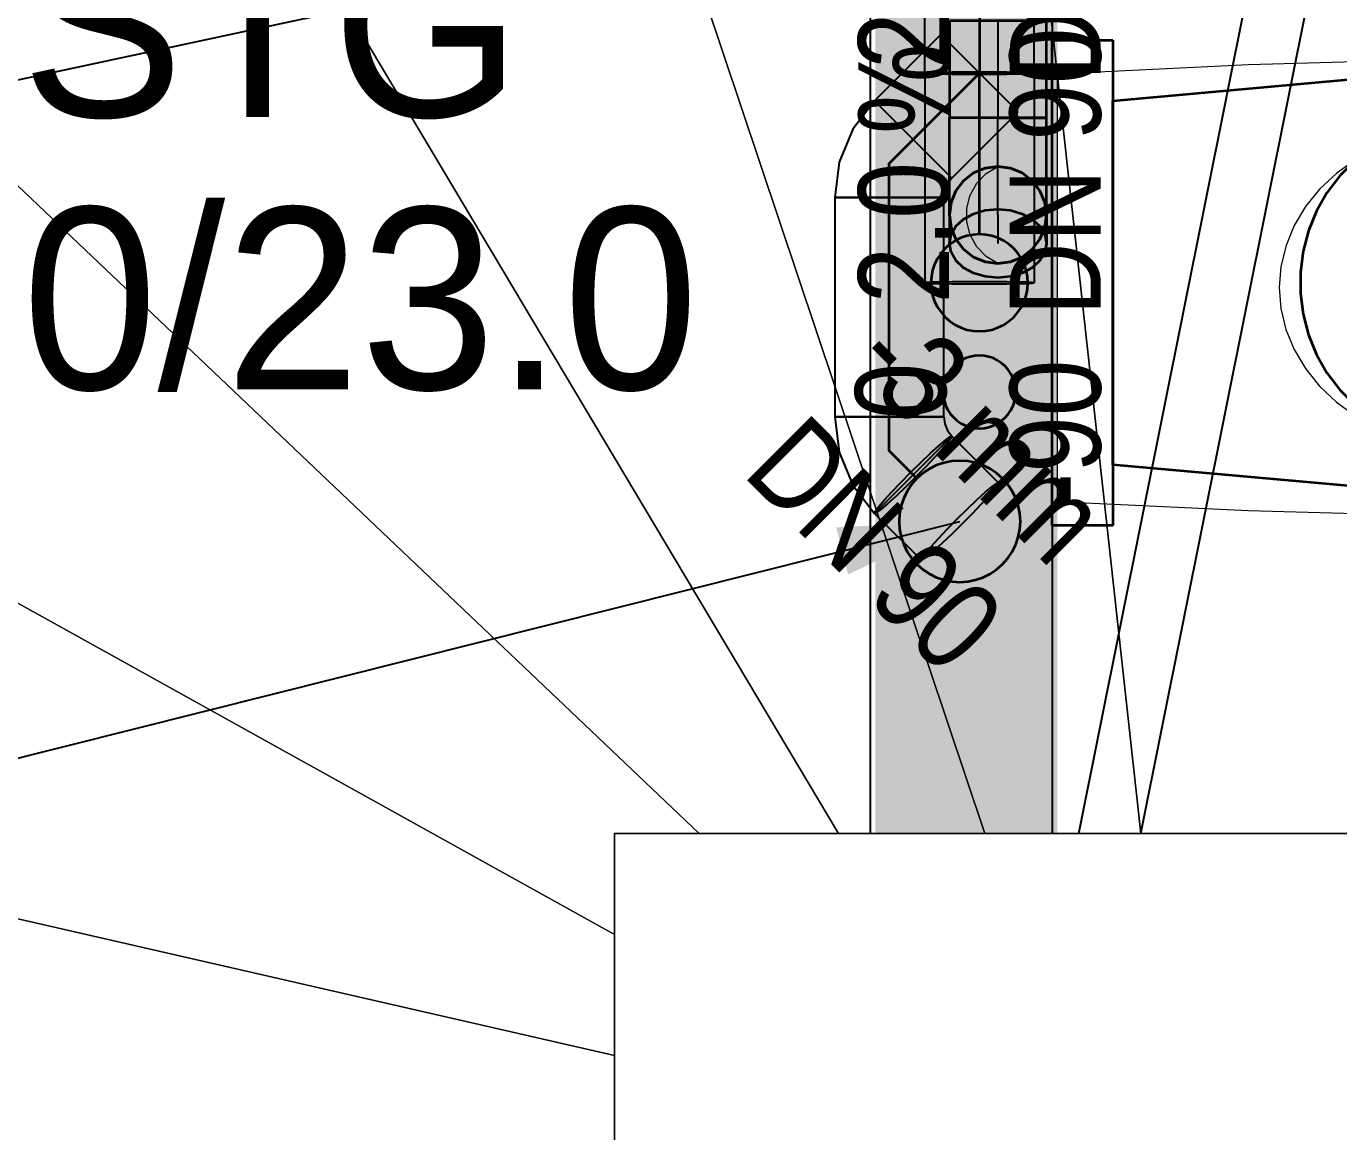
# Model space of a CAD drawing. Extents: x 0 to 756, y -25 to 420.
# Drawn here: x 133.91 to 155.55, y 236.66 to 254.89 of the extents above; entities that cross this region are included whole.
import ezdxf
from ezdxf.lldxf.tags import DXFTag

# ---------------------------------------------------------------- set-up
doc = ezdxf.new("R2010")
doc.units = 0
doc.linetypes.add('_Hiddenline_', pattern=[3, 2, -1])
doc.layers.get('0').update_dxf_attribs({"lineweight": 25})
for name, color, linetype, lineweight in [('ALLGEMEIN03', 7, 'Continuous', 25), ('DESIGN', 7, 'Continuous', 18), ('L_Text', 7, 'Continuous', 25), ('SANIT_R', 7, 'Continuous', 25), ('Standard', 7, 'Continuous', 25), ('TREPPE', 7, 'Continuous', 13)]:
    doc.layers.add(name, color=color, linetype=linetype, lineweight=lineweight)
for name, color, linetype, lineweight, true_color in [('L_Abluft', 2, 'Continuous', 35, 0xffff00), ('L_Zuluft', 6, 'Continuous', 35, 0xff00ff), ('S_Abwasser_Entlueftung', 7, 'Nova_70', 35, 0x808000), ('S_Einrichtung', 7, 'Continuous', 35, 0x9dff9d), ('S_Kaltwasser', 3, 'Continuous', 35, 0x00ff00), ('S_Schmutzwasser', 7, 'Continuous', 35, 0x808040)]:
    doc.layers.add(name, color=color, linetype=linetype, lineweight=lineweight, true_color=true_color)
doc.styles.get("Standard").update_dxf_attribs({"font": 'arial.ttf'})
tags = doc.linetypes.add('Nova_70', pattern='A,2,[130,ltypeshp.shx,S=1,R=-90,X=0,Y=1],2', length=4).pattern_tags.tags
tags[12:13] = [DXFTag(74, 4), DXFTag(75, 0), DXFTag(340, '0'), DXFTag(46, 0.0), DXFTag(50, 0.0), DXFTag(44, 0.0), DXFTag(45, 0.0)]
tags = doc.linetypes.add('STRICHPUNKT2', pattern=[12.7, 6.35, -3.175, 0, -3.175]).pattern_tags.tags
tags[10:11] = [DXFTag(74, 4), DXFTag(75, 0), DXFTag(340, '0'), DXFTag(46, 0.0), DXFTag(50, 0.0), DXFTag(44, 0.0), DXFTag(45, 0.0)]
tags[8:9] = [DXFTag(74, 4), DXFTag(75, 0), DXFTag(340, '0'), DXFTag(46, 0.0), DXFTag(50, 0.0), DXFTag(44, 0.0), DXFTag(45, 0.0)]
tags[6:7] = [DXFTag(74, 4), DXFTag(75, 0), DXFTag(340, '0'), DXFTag(46, 0.0), DXFTag(50, 0.0), DXFTag(44, 0.0), DXFTag(45, 0.0)]
tags[4:5] = [DXFTag(74, 4), DXFTag(75, 0), DXFTag(340, '0'), DXFTag(46, 0.0), DXFTag(50, 0.0), DXFTag(44, 0.0), DXFTag(45, 0.0)]

# ---------------------------------------------------------------- blocks, each defined once
blk = doc.blocks.new('Referenz-A0T78P30OY')
at = {"layer": 'ALLGEMEIN03', "color": 0, "lineweight": -2}
for p, q in [((147.832, 241.578), (147.832, 259.578)), ((150.832, 241.578), (150.832, 259.578)), ((147.834, 241.58), (147.832, 241.578))]:
    blk.add_line(p, q, dxfattribs=at)
at = {"layer": 'DESIGN', "color": 0, "lineweight": -2}
for points in [[(147.911, 241.578), (150.911, 241.578), (147.911, 259.578)], [(150.911, 241.578), (150.911, 259.578), (147.911, 259.578)]]:
    blk.add_solid(points, dxfattribs=at)
at = {"layer": 'SANIT_R', "color": 0, "lineweight": 13}
for p, q in [((150.91, 254.106), (154.066, 254.258)), ((154.066, 254.258), (156.94, 254.338)), ((150.911, 254.106), (150.91, 247.05)), ((151.828, 252.216), (151.829, 254.15)), ((155.841, 252.699), (155.523, 252.469)), ((155.523, 252.469), (155.244, 252.207)), ((151.828, 250.578), (151.828, 252.216)), ((155.244, 252.207), (155.009, 251.917)), ((155.009, 251.917), (154.822, 251.604)), ((154.822, 251.604), (154.685, 251.273)), ((154.685, 251.273), (154.602, 250.931)), ((154.602, 250.931), (154.574, 250.583)), ((151.828, 248.94), (151.828, 250.578)), ((154.574, 250.583), (154.601, 250.234)), ((154.601, 250.234), (154.683, 249.892)), ((154.683, 249.892), (154.818, 249.561)), ((154.818, 249.561), (155.005, 249.247)), ((155.005, 249.247), (155.239, 248.957)), ((151.829, 247.006), (151.828, 248.94)), ((155.239, 248.957), (155.517, 248.694)), ((155.517, 248.694), (155.835, 248.463)), ((154.066, 246.897), (150.91, 247.05)), ((156.939, 246.817), (154.066, 246.897))]:
    blk.add_line(p, q, dxfattribs=at)
at = {"layer": 'TREPPE', "color": 0}
for p, q in [((126.061, 259.578), (145.007, 241.578)), ((145.007, 241.578), (126.061, 259.578)), ((145.007, 241.578), (126.061, 259.578)), ((126.061, 259.578), (145.007, 241.578)), ((136.574, 259.578), (147.304, 241.578)), ((147.304, 241.578), (136.574, 259.578)), ((147.304, 241.578), (136.574, 259.578)), ((136.574, 259.578), (147.304, 241.578)), ((143.68, 259.578), (149.719, 241.578)), ((149.719, 241.578), (143.68, 259.578)), ((149.719, 241.578), (143.68, 259.578)), ((143.68, 259.578), (149.719, 241.578)), ((150.311, 259.578), (152.288, 241.578)), ((152.288, 241.578), (150.311, 259.578)), ((152.288, 241.578), (150.311, 259.578)), ((150.311, 259.578), (152.288, 241.578)), ((125.607, 249.904), (143.607, 239.916)), ((143.607, 239.916), (125.607, 249.904)), ((143.607, 239.916), (125.607, 249.904)), ((125.607, 249.904), (143.607, 239.916)), ((125.607, 242.037), (143.607, 237.919)), ((143.607, 237.919), (125.607, 242.037)), ((143.607, 237.919), (125.607, 242.037)), ((125.607, 242.037), (143.607, 237.919)), ((143.607, 239.916), (143.607, 241.578)), ((143.607, 241.578), (145.007, 241.578)), ((143.607, 241.578), (143.607, 239.916)), ((145.007, 241.578), (143.607, 241.578)), ((143.607, 241.578), (143.607, 241.578)), ((145.007, 241.578), (147.304, 241.578)), ((147.304, 241.578), (145.007, 241.578)), ((145.007, 241.578), (145.007, 241.578)), ((145.007, 241.578), (145.007, 241.578)), ((147.304, 241.578), (149.719, 241.578)), ((149.719, 241.578), (147.304, 241.578)), ((147.304, 241.578), (147.304, 241.578)), ((147.304, 241.578), (147.304, 241.578)), ((149.719, 241.578), (152.288, 241.578)), ((152.288, 241.578), (149.719, 241.578)), ((149.719, 241.578), (149.719, 241.578)), ((149.719, 241.578), (149.719, 241.578)), ((152.288, 241.578), (155.899, 241.578)), ((155.899, 241.578), (152.288, 241.578)), ((152.288, 241.578), (152.288, 241.578)), ((152.288, 241.578), (152.288, 241.578)), ((143.607, 239.916), (143.607, 239.916)), ((143.607, 237.919), (143.607, 239.916)), ((143.607, 239.916), (143.607, 237.919)), ((143.607, 239.916), (143.607, 239.916)), ((143.607, 237.919), (143.607, 237.919)), ((143.607, 235.378), (143.607, 237.919)), ((143.607, 237.919), (143.607, 235.378)), ((143.607, 237.919), (143.607, 237.919))]:
    blk.add_line(p, q, dxfattribs=at)
at = {"layer": 'TREPPE', "color": 0, "lineweight": -2}
for p, q in [((151.268, 241.578), (154.879, 259.578)), ((152.288, 241.578), (155.899, 259.578))]:
    blk.add_line(p, q, dxfattribs=at)
at = {"layer": 'Standard', "color": 0, "lineweight": -2, "char_height": 3, "attachment_point": 1}
for s, insert in [('{\\fPosterama Text Light;STG}', (133.824, 256.396)), ('{\\fPosterama Text Light;20.0/23.0}', (128.263, 251.902))]:
    blk.add_mtext(s, dxfattribs=dict(at, insert=insert))
blk = doc.blocks.new('Bogen-A0T78P7QOY', base_point=(149.132, 250.744))
at = {"color": 0, "linetype": 'ByBlock', "lineweight": -2, "ltscale": 0.35}
for p, q in [((149.366, 252.344), (149.532, 252.471)), ((149.532, 252.471), (149.725, 252.551)), ((149.725, 252.551), (149.932, 252.578)), ((149.932, 252.578), (150.139, 252.551)), ((150.139, 252.551), (150.332, 252.471)), ((150.332, 252.471), (150.497, 252.344)), ((149.239, 252.178), (149.366, 252.344)), ((150.497, 252.344), (150.625, 252.178)), ((149.159, 251.985), (149.239, 252.178)), ((150.625, 252.178), (150.705, 251.985)), ((149.132, 251.778), (149.159, 251.985)), ((149.366, 251.709), (149.532, 251.799)), ((149.532, 251.799), (149.725, 251.856)), ((149.725, 251.856), (149.932, 251.875)), ((149.932, 251.875), (150.139, 251.856)), ((150.139, 251.856), (150.332, 251.799)), ((150.332, 251.799), (150.497, 251.709)), ((150.705, 251.985), (150.732, 251.778)), ((149.159, 251.571), (149.132, 251.778)), ((149.132, 251.778), (149.132, 251.723)), ((149.132, 251.723), (149.132, 251.563)), ((149.159, 251.456), (149.239, 251.592)), ((149.239, 251.378), (149.159, 251.571)), ((149.239, 251.592), (149.366, 251.709)), ((150.497, 251.709), (150.625, 251.592)), ((150.625, 251.592), (150.705, 251.456)), ((150.705, 251.571), (150.625, 251.378)), ((150.732, 251.778), (150.705, 251.571)), ((150.732, 251.778), (150.732, 251.723)), ((150.732, 251.723), (150.732, 251.563)), ((149.132, 251.563), (149.132, 251.309)), ((149.132, 251.309), (149.159, 251.456)), ((149.366, 251.212), (149.239, 251.378)), ((150.625, 251.378), (150.497, 251.212)), ((150.705, 251.456), (150.732, 251.309)), ((150.732, 251.563), (150.732, 251.309)), ((149.159, 251.163), (149.132, 251.309)), ((149.239, 251.026), (149.159, 251.163)), ((149.532, 251.085), (149.366, 251.212)), ((150.497, 251.212), (150.332, 251.085)), ((150.705, 251.163), (150.625, 251.026)), ((150.732, 251.309), (150.705, 251.163)), ((149.366, 250.909), (149.239, 251.026)), ((149.725, 251.005), (149.532, 251.085)), ((149.932, 250.978), (149.725, 251.005)), ((150.139, 251.005), (149.932, 250.978)), ((150.332, 251.085), (150.139, 251.005)), ((150.625, 251.026), (150.497, 250.909)), ((149.532, 250.819), (149.366, 250.909)), ((149.725, 250.763), (149.532, 250.819)), ((149.932, 250.744), (149.725, 250.763)), ((150.139, 250.763), (149.932, 250.744)), ((150.332, 250.819), (150.139, 250.763)), ((150.497, 250.909), (150.332, 250.819))]:
    blk.add_line(p, q, dxfattribs=at)
at = {"color": 0, "linetype": 'STRICHPUNKT2', "lineweight": 25, "ltscale": 0.25}
for p, q in [((149.932, 251.778), (149.932, 251.723)), ((149.932, 251.723), (149.932, 251.563)), ((149.932, 251.563), (149.932, 251.309))]:
    blk.add_line(p, q, dxfattribs=at)
blk = doc.blocks.new('Bauteilbeschriftung-A0T78P7WOY', base_point=(76.247, 238.687))
at = {"color": 0, "linetype": 'ByBlock', "lineweight": -2, "ltscale": 0.25}
blk.add_line((111.273, 249.187), (149.032, 257.278), dxfattribs=at)
blk = doc.blocks.new('Wickelfalzrohr-A0T78P7YOY', base_point=(149.132, 250.978))
at = {"color": 0, "linetype": 'ByBlock', "lineweight": -2, "ltscale": 0.35}
for p, q in [((149.366, 252.344), (149.532, 252.471)), ((149.532, 252.471), (149.725, 252.551)), ((149.725, 252.551), (149.932, 252.578)), ((149.932, 252.578), (150.139, 252.551)), ((150.139, 252.551), (150.332, 252.471)), ((150.332, 252.471), (150.497, 252.344)), ((149.239, 252.178), (149.366, 252.344)), ((150.497, 252.344), (150.625, 252.178)), ((149.159, 251.985), (149.239, 252.178)), ((150.625, 252.178), (150.705, 251.985)), ((149.132, 251.778), (149.159, 251.985)), ((150.705, 251.985), (150.732, 251.778)), ((149.159, 251.571), (149.132, 251.778)), ((149.239, 251.378), (149.159, 251.571)), ((150.705, 251.571), (150.625, 251.378)), ((150.732, 251.778), (150.705, 251.571)), ((149.366, 251.212), (149.239, 251.378)), ((150.625, 251.378), (150.497, 251.212)), ((149.532, 251.085), (149.366, 251.212)), ((150.497, 251.212), (150.332, 251.085)), ((149.725, 251.005), (149.532, 251.085)), ((149.932, 250.978), (149.725, 251.005)), ((150.139, 251.005), (149.932, 250.978)), ((150.332, 251.085), (150.139, 251.005))]:
    blk.add_line(p, q, dxfattribs=at)
at = {"color": 0, "linetype": '_Hiddenline_', "lineweight": 18}
for p, q in [((149.585, 252.301), (149.741, 252.462)), ((149.741, 252.462), (149.932, 252.578)), ((149.476, 252.106), (149.585, 252.301)), ((149.419, 251.89), (149.476, 252.106)), ((149.419, 251.666), (149.419, 251.89)), ((149.476, 251.45), (149.419, 251.666)), ((149.585, 251.255), (149.476, 251.45)), ((149.741, 251.094), (149.585, 251.255)), ((149.932, 250.978), (149.741, 251.094))]:
    blk.add_line(p, q, dxfattribs=at)
at = {"color": 0, "linetype": 'STRICHPUNKT2', "lineweight": 25, "ltscale": 0.25}
blk.add_line((149.932, 251.778), (149.932, 251.778), dxfattribs=at)
blk = doc.blocks.new('Bogen-A0T78P80OY', base_point=(149.132, 250.978))
at = {"color": 0, "linetype": 'ByBlock', "lineweight": -2, "ltscale": 0.35}
for p, q in [((149.159, 253.378), (149.132, 253.378)), ((149.132, 252.964), (149.132, 253.378)), ((149.239, 253.378), (149.159, 253.378)), ((149.366, 253.378), (149.239, 253.378)), ((149.532, 253.378), (149.366, 253.378)), ((149.725, 253.378), (149.532, 253.378)), ((149.932, 253.378), (149.725, 253.378)), ((149.932, 253.378), (150.139, 253.378)), ((150.139, 253.378), (150.332, 253.378)), ((150.332, 253.378), (150.497, 253.378)), ((150.497, 253.378), (150.625, 253.378)), ((150.625, 253.378), (150.705, 253.378)), ((150.705, 253.378), (150.732, 253.378)), ((150.732, 252.964), (150.732, 253.378)), ((149.132, 252.578), (149.132, 252.964)), ((150.732, 252.578), (150.732, 252.964)), ((149.132, 252.246), (149.132, 252.578)), ((149.532, 252.471), (149.366, 252.344)), ((149.725, 252.551), (149.532, 252.471)), ((149.932, 252.578), (149.725, 252.551)), ((150.139, 252.551), (149.932, 252.578)), ((150.332, 252.471), (150.139, 252.551)), ((150.497, 252.344), (150.332, 252.471)), ((150.732, 252.246), (150.732, 252.578)), ((149.132, 251.992), (149.132, 252.246)), ((149.366, 252.344), (149.239, 252.178)), ((150.625, 252.178), (150.497, 252.344)), ((150.732, 251.992), (150.732, 252.246)), ((149.239, 252.178), (149.159, 251.985)), ((150.705, 251.985), (150.625, 252.178)), ((149.132, 251.832), (149.132, 251.992)), ((149.159, 251.985), (149.132, 251.778)), ((149.132, 251.778), (149.132, 251.832)), ((150.732, 251.778), (150.705, 251.985)), ((150.732, 251.832), (150.732, 251.992)), ((150.732, 251.778), (150.732, 251.832)), ((149.132, 251.778), (149.159, 251.571)), ((149.159, 251.571), (149.239, 251.378)), ((150.625, 251.378), (150.705, 251.571)), ((150.705, 251.571), (150.732, 251.778)), ((149.239, 251.378), (149.366, 251.212)), ((150.497, 251.212), (150.625, 251.378)), ((149.366, 251.212), (149.532, 251.085)), ((150.332, 251.085), (150.497, 251.212)), ((149.532, 251.085), (149.725, 251.005)), ((149.725, 251.005), (149.932, 250.978)), ((149.932, 250.978), (150.139, 251.005)), ((150.139, 251.005), (150.332, 251.085))]:
    blk.add_line(p, q, dxfattribs=at)
at = {"color": 0, "linetype": 'STRICHPUNKT2', "lineweight": 25, "ltscale": 0.25}
for p, q in [((149.932, 252.964), (149.932, 253.378)), ((149.932, 252.578), (149.932, 252.964)), ((149.932, 252.246), (149.932, 252.578)), ((149.932, 251.992), (149.932, 252.246)), ((149.932, 251.832), (149.932, 251.992)), ((149.932, 251.778), (149.932, 251.832))]:
    blk.add_line(p, q, dxfattribs=at)
at = {"color": 0, "linetype": '_Hiddenline_', "lineweight": 18}
for p, q in [((149.585, 252.301), (149.741, 252.462)), ((149.741, 252.462), (149.932, 252.578)), ((149.476, 252.106), (149.585, 252.301)), ((149.419, 251.89), (149.476, 252.106)), ((149.419, 251.666), (149.419, 251.89)), ((149.476, 251.45), (149.419, 251.666)), ((149.585, 251.255), (149.476, 251.45)), ((149.741, 251.094), (149.585, 251.255)), ((149.932, 250.978), (149.741, 251.094))]:
    blk.add_line(p, q, dxfattribs=at)
blk = doc.blocks.new('Geräteanschluss Rund-A0T78P82OY', base_point=(149.132, 253.378))
at = {"color": 0, "linetype": 'ByBlock', "lineweight": -2, "ltscale": 0.35}
for p, q in [((149.132, 254.978), (149.132, 253.378)), ((149.6, 254.978), (149.132, 254.978)), ((150.263, 254.978), (149.6, 254.978)), ((150.732, 254.978), (150.263, 254.978)), ((150.732, 253.378), (150.732, 254.978)), ((149.6, 253.378), (149.132, 253.378)), ((150.263, 253.378), (149.6, 253.378)), ((150.732, 253.378), (150.263, 253.378))]:
    blk.add_line(p, q, dxfattribs=at)
at = {"color": 0, "linetype": 'STRICHPUNKT2', "lineweight": 25, "ltscale": 0.25}
blk.add_line((149.932, 254.978), (149.932, 253.378), dxfattribs=at)
blk = doc.blocks.new('WC-A0T78P8QOY', base_point=(150.828, 246.66))
at = {"color": 0, "linetype": 'ByBlock', "lineweight": -2, "ltscale": 0.35}
for p, q in [((150.828, 254.66), (151.828, 254.66)), ((150.828, 246.66), (150.828, 254.66)), ((151.828, 254.66), (151.828, 246.66)), ((151.828, 253.66), (158.304, 254.246)), ((158.782, 254.257), (158.304, 254.246)), ((159.257, 254.205), (158.782, 254.257)), ((159.721, 254.09), (159.257, 254.205)), ((160.166, 253.915), (159.721, 254.09)), ((160.584, 253.683), (160.166, 253.915)), ((151.828, 247.66), (151.828, 253.66)), ((160.967, 253.397), (160.584, 253.683)), ((157.041, 253.306), (156.706, 253.209)), ((157.386, 253.36), (157.041, 253.306)), ((157.386, 253.36), (158.378, 253.449)), ((158.749, 253.458), (158.378, 253.449)), ((159.119, 253.417), (158.749, 253.458)), ((159.479, 253.328), (159.119, 253.417)), ((159.825, 253.191), (159.479, 253.328)), ((161.309, 253.063), (160.967, 253.397)), ((156.706, 253.209), (156.386, 253.069)), ((160.15, 253.011), (159.825, 253.191)), ((156.087, 252.89), (155.813, 252.673)), ((156.386, 253.069), (156.087, 252.89)), ((160.448, 252.788), (160.15, 253.011)), ((161.604, 252.687), (161.309, 253.063)), ((155.813, 252.673), (155.57, 252.424)), ((160.714, 252.529), (160.448, 252.788)), ((161.846, 252.275), (161.604, 252.687)), ((160.943, 252.236), (160.714, 252.529)), ((155.57, 252.424), (155.36, 252.145)), ((161.131, 251.916), (160.943, 252.236)), ((162.031, 251.834), (161.846, 252.275)), ((155.36, 252.145), (155.189, 251.841)), ((155.189, 251.841), (155.057, 251.518)), ((161.275, 251.573), (161.131, 251.916)), ((162.157, 251.373), (162.031, 251.834)), ((161.373, 251.214), (161.275, 251.573)), ((155.057, 251.518), (154.968, 251.181)), ((162.22, 250.899), (162.157, 251.373)), ((154.968, 251.181), (154.923, 250.835)), ((161.422, 250.846), (161.373, 251.214)), ((154.923, 250.835), (154.923, 250.486)), ((161.422, 250.474), (161.422, 250.846)), ((162.22, 250.421), (162.22, 250.899)), ((154.923, 250.486), (154.968, 250.14)), ((161.373, 250.106), (161.422, 250.474)), ((162.157, 249.947), (162.22, 250.421)), ((154.968, 250.14), (155.057, 249.802)), ((161.275, 249.747), (161.373, 250.106)), ((162.031, 249.486), (162.157, 249.947)), ((155.057, 249.802), (155.189, 249.479)), ((161.131, 249.405), (161.275, 249.747)), ((155.189, 249.479), (155.36, 249.176)), ((160.943, 249.084), (161.131, 249.405)), ((161.846, 249.046), (162.031, 249.486)), ((155.36, 249.176), (155.57, 248.897)), ((160.714, 248.792), (160.943, 249.084)), ((161.604, 248.634), (161.846, 249.046)), ((155.57, 248.897), (155.813, 248.647)), ((160.448, 248.532), (160.714, 248.792)), ((155.813, 248.647), (156.087, 248.431)), ((161.309, 248.257), (161.604, 248.634)), ((156.087, 248.431), (156.386, 248.251)), ((160.15, 248.31), (160.448, 248.532)), ((156.386, 248.251), (156.706, 248.112)), ((156.706, 248.112), (157.041, 248.014)), ((159.479, 247.993), (159.825, 248.129)), ((159.825, 248.129), (160.15, 248.31)), ((160.967, 247.923), (161.309, 248.257)), ((157.041, 248.014), (157.386, 247.961)), ((158.378, 247.871), (157.386, 247.961)), ((158.749, 247.863), (159.119, 247.903)), ((159.119, 247.903), (159.479, 247.993)), ((160.584, 247.638), (160.967, 247.923)), ((158.378, 247.871), (158.749, 247.863)), ((158.304, 247.075), (151.828, 247.66)), ((160.166, 247.405), (160.584, 247.638)), ((159.721, 247.23), (160.166, 247.405)), ((158.304, 247.075), (158.782, 247.063)), ((158.782, 247.063), (159.257, 247.116)), ((159.257, 247.116), (159.721, 247.23)), ((151.828, 246.66), (150.828, 246.66))]:
    blk.add_line(p, q, dxfattribs=at)
blk = doc.blocks.new('Anschluss-Element-A0T78P8SOY', base_point=(149.028, 248.26))
at = {"color": 0, "lineweight": -2}
for p, q in [((149.399, 249.415), (149.328, 249.38)), ((149.473, 249.44), (149.399, 249.415)), ((149.55, 249.455), (149.473, 249.44)), ((149.628, 249.46), (149.55, 249.455)), ((149.707, 249.455), (149.628, 249.46)), ((149.784, 249.44), (149.707, 249.455)), ((149.858, 249.415), (149.784, 249.44)), ((149.928, 249.38), (149.858, 249.415)), ((149.152, 249.225), (149.109, 249.16)), ((149.204, 249.284), (149.152, 249.225)), ((149.263, 249.336), (149.204, 249.284)), ((149.328, 249.38), (149.263, 249.336)), ((149.994, 249.336), (149.928, 249.38)), ((150.053, 249.284), (149.994, 249.336)), ((150.104, 249.225), (150.053, 249.284)), ((150.148, 249.16), (150.104, 249.225)), ((149.049, 249.015), (149.033, 248.939)), ((149.074, 249.09), (149.049, 249.015)), ((149.109, 249.16), (149.074, 249.09)), ((150.183, 249.09), (150.148, 249.16)), ((150.208, 249.015), (150.183, 249.09)), ((150.223, 248.939), (150.208, 249.015)), ((149.033, 248.939), (149.028, 248.86)), ((149.028, 248.86), (149.033, 248.782)), ((149.033, 248.782), (149.049, 248.705)), ((150.208, 248.705), (150.223, 248.782)), ((150.228, 248.86), (150.223, 248.939)), ((150.223, 248.782), (150.228, 248.86)), ((149.049, 248.705), (149.074, 248.631)), ((149.074, 248.631), (149.109, 248.56)), ((149.109, 248.56), (149.152, 248.495)), ((150.104, 248.495), (150.148, 248.56)), ((150.148, 248.56), (150.183, 248.631)), ((150.183, 248.631), (150.208, 248.705)), ((149.152, 248.495), (149.204, 248.436)), ((149.204, 248.436), (149.263, 248.384)), ((149.263, 248.384), (149.328, 248.341)), ((149.328, 248.341), (149.399, 248.306)), ((149.858, 248.306), (149.928, 248.341)), ((149.928, 248.341), (149.994, 248.384)), ((149.994, 248.384), (150.053, 248.436)), ((150.053, 248.436), (150.104, 248.495)), ((149.399, 248.306), (149.473, 248.281)), ((149.473, 248.281), (149.55, 248.265)), ((149.55, 248.265), (149.628, 248.26)), ((149.628, 248.26), (149.707, 248.265)), ((149.707, 248.265), (149.784, 248.281)), ((149.784, 248.281), (149.858, 248.306))]:
    blk.add_line(p, q, dxfattribs=at)
blk = doc.blocks.new('Anschluss-Element-A0T78P8UOY', base_point=(148.828, 249.86))
at = {"color": 0, "lineweight": -2}
for p, q in [((149.228, 251.353), (149.141, 251.295)), ((149.322, 251.399), (149.228, 251.353)), ((149.421, 251.433), (149.322, 251.399)), ((149.524, 251.453), (149.421, 251.433)), ((149.628, 251.46), (149.524, 251.453)), ((149.733, 251.453), (149.628, 251.46)), ((149.835, 251.433), (149.733, 251.453)), ((149.934, 251.399), (149.835, 251.433)), ((150.028, 251.353), (149.934, 251.399)), ((150.115, 251.295), (150.028, 251.353)), ((148.994, 251.147), (148.935, 251.06)), ((149.063, 251.226), (148.994, 251.147)), ((149.141, 251.295), (149.063, 251.226)), ((150.194, 251.226), (150.115, 251.295)), ((150.263, 251.147), (150.194, 251.226)), ((150.321, 251.06), (150.263, 251.147)), ((148.889, 250.966), (148.856, 250.867)), ((148.935, 251.06), (148.889, 250.966)), ((150.367, 250.966), (150.321, 251.06)), ((150.401, 250.867), (150.367, 250.966)), ((148.835, 250.765), (148.828, 250.66)), ((148.856, 250.867), (148.835, 250.765)), ((150.421, 250.765), (150.401, 250.867)), ((150.428, 250.66), (150.421, 250.765)), ((148.828, 250.66), (148.835, 250.556)), ((148.835, 250.556), (148.856, 250.453)), ((150.401, 250.453), (150.421, 250.556)), ((150.421, 250.556), (150.428, 250.66)), ((148.856, 250.453), (148.889, 250.354)), ((148.889, 250.354), (148.935, 250.26)), ((150.321, 250.26), (150.367, 250.354)), ((150.367, 250.354), (150.401, 250.453)), ((148.935, 250.26), (148.994, 250.173)), ((148.994, 250.173), (149.063, 250.095)), ((149.063, 250.095), (149.141, 250.026)), ((150.115, 250.026), (150.194, 250.095)), ((150.194, 250.095), (150.263, 250.173)), ((150.263, 250.173), (150.321, 250.26)), ((149.141, 250.026), (149.228, 249.967)), ((149.228, 249.967), (149.322, 249.921)), ((149.322, 249.921), (149.421, 249.887)), ((149.421, 249.887), (149.524, 249.867)), ((149.524, 249.867), (149.628, 249.86)), ((149.628, 249.86), (149.733, 249.867)), ((149.733, 249.867), (149.835, 249.887)), ((149.835, 249.887), (149.934, 249.921)), ((149.934, 249.921), (150.028, 249.967)), ((150.028, 249.967), (150.115, 250.026))]:
    blk.add_line(p, q, dxfattribs=at)
blk = doc.blocks.new('Entlüftung-A0T78PAWOY', base_point=(148.303, 245.726))
at = {"color": 0, "linetype": 'ByBlock', "lineweight": -2, "ltscale": 0.35}
for p, q in [((149.045, 247.692), (148.921, 247.65)), ((149.173, 247.718), (149.045, 247.692)), ((149.303, 247.726), (149.173, 247.718)), ((149.434, 247.718), (149.303, 247.726)), ((149.562, 247.692), (149.434, 247.718)), ((149.686, 247.65), (149.562, 247.692)), ((148.695, 247.52), (148.596, 247.433)), ((148.803, 247.592), (148.695, 247.52)), ((148.921, 247.65), (148.803, 247.592)), ((149.803, 247.592), (149.686, 247.65)), ((149.912, 247.52), (149.803, 247.592)), ((150.01, 247.433), (149.912, 247.52)), ((148.51, 247.335), (148.437, 247.226)), ((148.596, 247.433), (148.51, 247.335)), ((150.097, 247.335), (150.01, 247.433)), ((150.169, 247.226), (150.097, 247.335)), ((148.379, 247.109), (148.337, 246.985)), ((148.437, 247.226), (148.379, 247.109)), ((150.227, 247.109), (150.169, 247.226)), ((150.269, 246.985), (150.227, 247.109)), ((148.312, 246.857), (148.303, 246.726)), ((148.337, 246.985), (148.312, 246.857)), ((150.295, 246.857), (150.269, 246.985)), ((150.303, 246.726), (150.295, 246.857)), ((148.303, 246.726), (148.312, 246.596)), ((148.312, 246.596), (148.337, 246.468)), ((150.269, 246.468), (150.295, 246.596)), ((150.295, 246.596), (150.303, 246.726)), ((148.337, 246.468), (148.379, 246.344)), ((150.227, 246.344), (150.269, 246.468)), ((148.379, 246.344), (148.437, 246.226)), ((148.437, 246.226), (148.51, 246.118)), ((150.097, 246.118), (150.169, 246.226)), ((150.169, 246.226), (150.227, 246.344)), ((148.51, 246.118), (148.596, 246.019)), ((148.596, 246.019), (148.695, 245.933)), ((149.912, 245.933), (150.01, 246.019)), ((150.01, 246.019), (150.097, 246.118)), ((148.695, 245.933), (148.803, 245.86)), ((148.803, 245.86), (148.921, 245.802)), ((148.921, 245.802), (149.045, 245.76)), ((149.045, 245.76), (149.173, 245.735)), ((149.173, 245.735), (149.303, 245.726)), ((149.303, 245.726), (149.434, 245.735)), ((149.434, 245.735), (149.562, 245.76)), ((149.562, 245.76), (149.686, 245.802)), ((149.686, 245.802), (149.803, 245.86)), ((149.803, 245.86), (149.912, 245.933))]:
    blk.add_line(p, q, dxfattribs=at)
blk = doc.blocks.new('Bauteilbeschriftung-A0T78PAYOY', base_point=(94.427, 233.68))
at = {"color": 0, "linetype": 'ByBlock', "lineweight": -2, "ltscale": 0.25}
blk.add_line((111.288, 237.18), (149.303, 246.726), dxfattribs=at)
for points in [[(149.095, 246.627), (147.266, 246.627), (149.303, 246.726)], [(147.461, 245.851), (149.095, 246.627), (147.266, 246.627)]]:
    blk.add_solid(points, dxfattribs=at)
blk = doc.blocks.new('Abwasserleitung-A0T78PB2OY', base_point=(148.14, 247.433))
at = {"color": 0, "linetype": 'ByBlock', "lineweight": -2, "ltscale": 0.35}
for p, q in [((148.14, 252.627), (149.628, 254.115)), ((148.14, 247.89), (148.14, 252.627)), ((148.596, 247.433), (148.14, 247.89))]:
    blk.add_line(p, q, dxfattribs=at)
blk = doc.blocks.new('Abwasserleitung-A0T78PB4OY', base_point=(149.628, 251.46))
at = {"color": 0, "linetype": 'ByBlock', "lineweight": -2, "ltscale": 0.35}
blk.add_line((149.628, 251.46), (149.628, 254.115), dxfattribs=at)
blk = doc.blocks.new('Distributor Abwasserleitung-A0T78PB6OY', base_point=(148.833, 253.32))
at = {"color": 0, "linetype": 'Continuous', "lineweight": 13, "ltscale": 0.13}
blk.add_line((149.628, 254.115), (149.628, 254.115), dxfattribs=at)
blk = doc.blocks.new('Abwasserleitung-A0T78PCGOY', base_point=(149.628, 254.115))
at = {"color": 0, "linetype": 'ByBlock', "lineweight": -2, "ltscale": 0.35}
blk.add_line((149.628, 258.391), (149.628, 254.115), dxfattribs=at)
blk = doc.blocks.new('Abwasser Schnellansicht-A0T78PEQOY', base_point=(145.702, 244.288))
at = {"color": 0, "linetype": 'ByBlock', "lineweight": -2, "ltscale": 0.25}
for p, q in [((148.728, 254.115), (148.728, 257.833)), ((150.528, 254.115), (150.528, 257.833)), ((148.992, 254.752), (147.899, 253.658)), ((149.365, 254.379), (148.992, 254.752)), ((149.892, 253.852), (149.365, 254.379)), ((148.728, 254.115), (148.759, 254.12)), ((148.759, 254.12), (148.728, 254.115)), ((148.759, 254.111), (148.728, 254.115)), ((148.728, 254.115), (148.759, 254.111)), ((148.728, 254.115), (148.728, 250.66)), ((148.759, 254.12), (148.849, 254.124)), ((148.849, 254.124), (148.759, 254.12)), ((148.849, 254.106), (148.759, 254.111)), ((148.759, 254.111), (148.849, 254.106)), ((148.849, 254.124), (148.992, 254.128)), ((148.992, 254.128), (148.849, 254.124)), ((148.992, 254.103), (148.849, 254.106)), ((148.849, 254.106), (148.992, 254.103)), ((148.992, 254.128), (149.178, 254.131)), ((149.178, 254.131), (148.992, 254.128)), ((149.178, 254.1), (148.992, 254.103)), ((148.992, 254.103), (149.178, 254.1)), ((149.178, 254.131), (149.395, 254.133)), ((149.395, 254.133), (149.178, 254.131)), ((149.395, 254.098), (149.178, 254.1)), ((149.178, 254.1), (149.395, 254.098)), ((149.395, 254.133), (149.628, 254.133)), ((149.628, 254.133), (149.395, 254.133)), ((149.628, 254.097), (149.395, 254.098)), ((149.395, 254.098), (149.628, 254.097)), ((149.628, 254.133), (149.861, 254.133)), ((149.861, 254.133), (149.628, 254.133)), ((149.861, 254.098), (149.628, 254.097)), ((149.628, 254.097), (149.861, 254.098)), ((149.861, 254.133), (150.078, 254.131)), ((150.078, 254.131), (149.861, 254.133)), ((150.078, 254.1), (149.861, 254.098)), ((149.861, 254.098), (150.078, 254.1)), ((150.078, 254.131), (150.265, 254.128)), ((150.265, 254.128), (150.078, 254.131)), ((150.265, 254.103), (150.078, 254.1)), ((150.078, 254.1), (150.265, 254.103)), ((150.265, 254.128), (150.408, 254.124)), ((150.408, 254.124), (150.265, 254.128)), ((150.408, 254.106), (150.265, 254.103)), ((150.265, 254.103), (150.408, 254.106)), ((150.408, 254.124), (150.498, 254.12)), ((150.498, 254.12), (150.408, 254.124)), ((150.498, 254.111), (150.408, 254.106)), ((150.408, 254.106), (150.498, 254.111)), ((150.498, 254.12), (150.528, 254.115)), ((150.528, 254.115), (150.498, 254.12)), ((150.528, 254.115), (150.498, 254.111)), ((150.498, 254.111), (150.528, 254.115)), ((150.528, 254.115), (150.528, 250.66)), ((150.265, 253.479), (149.892, 253.852)), ((147.899, 253.658), (147.541, 253.192)), ((147.899, 253.658), (147.92, 253.637)), ((147.92, 253.637), (147.899, 253.658)), ((148.271, 253.286), (147.899, 253.658)), ((147.92, 253.637), (147.984, 253.573)), ((147.984, 253.573), (147.92, 253.637)), ((147.984, 253.573), (148.085, 253.472)), ((148.085, 253.472), (147.984, 253.573)), ((148.085, 253.472), (148.217, 253.34)), ((148.217, 253.34), (148.085, 253.472)), ((148.217, 253.34), (148.37, 253.187)), ((148.37, 253.187), (148.217, 253.34)), ((149.171, 252.386), (150.265, 253.479)), ((147.541, 253.192), (147.316, 252.65)), ((148.799, 252.758), (148.271, 253.286)), ((148.37, 253.187), (148.535, 253.022)), ((148.535, 253.022), (148.37, 253.187)), ((148.535, 253.022), (148.7, 252.857)), ((148.7, 252.857), (148.535, 253.022)), ((148.7, 252.857), (148.853, 252.704)), ((148.853, 252.704), (148.7, 252.857)), ((149.171, 252.386), (148.799, 252.758)), ((148.853, 252.704), (148.985, 252.572)), ((148.985, 252.572), (148.853, 252.704)), ((147.316, 252.65), (147.24, 252.067)), ((148.985, 252.572), (149.086, 252.471)), ((149.086, 252.471), (148.985, 252.572)), ((149.086, 252.471), (149.15, 252.407)), ((149.15, 252.407), (149.086, 252.471)), ((149.1, 252.292), (149.055, 252.184)), ((149.171, 252.386), (149.1, 252.292)), ((149.15, 252.407), (149.171, 252.386)), ((149.171, 252.386), (149.15, 252.407)), ((147.24, 252.067), (147.27, 252.067)), ((147.27, 252.067), (147.24, 252.067)), ((147.24, 252.067), (147.24, 248.449)), ((147.767, 252.067), (147.24, 252.067)), ((147.27, 252.067), (147.36, 252.067)), ((147.36, 252.067), (147.27, 252.067)), ((147.36, 252.067), (147.503, 252.067)), ((147.503, 252.067), (147.36, 252.067)), ((147.503, 252.067), (147.69, 252.067)), ((147.69, 252.067), (147.503, 252.067)), ((147.69, 252.067), (147.907, 252.067)), ((147.907, 252.067), (147.69, 252.067)), ((148.512, 252.067), (147.767, 252.067)), ((147.907, 252.067), (148.14, 252.067)), ((148.14, 252.067), (147.907, 252.067)), ((148.14, 252.067), (148.372, 252.067)), ((148.372, 252.067), (148.14, 252.067)), ((148.372, 252.067), (148.59, 252.067)), ((148.59, 252.067), (148.372, 252.067)), ((149.04, 252.067), (148.512, 252.067)), ((148.59, 252.067), (148.776, 252.067)), ((148.776, 252.067), (148.59, 252.067)), ((148.776, 252.067), (148.919, 252.067)), ((148.919, 252.067), (148.776, 252.067)), ((148.919, 252.067), (149.009, 252.067)), ((149.009, 252.067), (148.919, 252.067)), ((149.009, 252.067), (149.04, 252.067)), ((149.04, 252.067), (149.009, 252.067)), ((149.055, 252.184), (149.04, 252.067)), ((149.04, 248.449), (149.04, 252.067)), ((148.759, 250.665), (148.728, 250.66)), ((148.728, 250.66), (148.759, 250.656)), ((148.849, 250.669), (148.759, 250.665)), ((148.759, 250.656), (148.849, 250.651)), ((148.992, 250.673), (148.849, 250.669)), ((148.849, 250.651), (148.992, 250.647)), ((149.178, 250.676), (148.992, 250.673)), ((148.992, 250.647), (149.178, 250.645)), ((149.395, 250.678), (149.178, 250.676)), ((149.178, 250.645), (149.395, 250.643)), ((149.628, 250.678), (149.395, 250.678)), ((149.395, 250.643), (149.628, 250.642)), ((149.861, 250.678), (149.628, 250.678)), ((149.628, 250.642), (149.861, 250.643)), ((150.078, 250.676), (149.861, 250.678)), ((149.861, 250.643), (150.078, 250.645)), ((150.265, 250.673), (150.078, 250.676)), ((150.078, 250.645), (150.265, 250.647)), ((150.408, 250.669), (150.265, 250.673)), ((150.265, 250.647), (150.408, 250.651)), ((150.498, 250.665), (150.408, 250.669)), ((150.408, 250.651), (150.498, 250.656)), ((150.528, 250.66), (150.498, 250.665)), ((150.498, 250.656), (150.528, 250.66)), ((147.24, 248.449), (147.27, 248.449)), ((147.27, 248.449), (147.24, 248.449)), ((147.24, 248.449), (147.316, 247.867)), ((147.767, 248.449), (147.24, 248.449)), ((147.27, 248.449), (147.36, 248.449)), ((147.36, 248.449), (147.27, 248.449)), ((147.36, 248.449), (147.503, 248.449)), ((147.503, 248.449), (147.36, 248.449)), ((147.503, 248.449), (147.69, 248.449)), ((147.69, 248.449), (147.503, 248.449)), ((147.69, 248.449), (147.907, 248.449)), ((147.907, 248.449), (147.69, 248.449)), ((148.512, 248.449), (147.767, 248.449)), ((147.907, 248.449), (148.14, 248.449)), ((148.14, 248.449), (147.907, 248.449)), ((148.14, 248.449), (148.372, 248.449)), ((148.372, 248.449), (148.14, 248.449)), ((148.372, 248.449), (148.59, 248.449)), ((148.59, 248.449), (148.372, 248.449)), ((149.04, 248.449), (148.512, 248.449)), ((148.59, 248.449), (148.776, 248.449)), ((148.776, 248.449), (148.59, 248.449)), ((148.776, 248.449), (148.919, 248.449)), ((148.919, 248.449), (148.776, 248.449)), ((148.919, 248.449), (149.009, 248.449)), ((149.009, 248.449), (148.919, 248.449)), ((149.009, 248.449), (149.04, 248.449)), ((149.04, 248.449), (149.009, 248.449)), ((149.04, 248.449), (149.055, 248.333)), ((149.055, 248.333), (149.1, 248.224)), ((149.066, 248.066), (149.139, 248.12)), ((149.086, 248.046), (149.15, 248.11)), ((149.15, 248.11), (149.086, 248.046)), ((149.1, 248.224), (149.171, 248.131)), ((149.139, 248.12), (149.171, 248.131)), ((149.15, 248.11), (149.171, 248.131)), ((149.171, 248.131), (149.15, 248.11)), ((149.171, 248.131), (149.16, 248.099)), ((149.94, 247.363), (149.171, 248.131)), ((148.818, 247.848), (148.956, 247.973)), ((148.853, 247.813), (148.985, 247.945)), ((148.985, 247.945), (148.853, 247.813)), ((149.013, 247.916), (148.888, 247.778)), ((148.956, 247.973), (149.066, 248.066)), ((148.985, 247.945), (149.086, 248.046)), ((149.086, 248.046), (148.985, 247.945)), ((149.106, 248.026), (149.013, 247.916)), ((149.16, 248.099), (149.106, 248.026)), ((147.316, 247.867), (147.541, 247.324)), ((148.495, 247.535), (148.661, 247.699)), ((148.661, 247.699), (148.818, 247.848)), ((148.7, 247.66), (148.853, 247.813)), ((148.853, 247.813), (148.7, 247.66)), ((148.888, 247.778), (148.739, 247.62)), ((148.331, 247.369), (148.495, 247.535)), ((148.37, 247.33), (148.535, 247.495)), ((148.535, 247.495), (148.37, 247.33)), ((148.535, 247.495), (148.7, 247.66)), ((148.7, 247.66), (148.535, 247.495)), ((148.739, 247.62), (148.575, 247.454)), ((147.541, 247.324), (147.899, 246.858)), ((148.182, 247.212), (148.331, 247.369)), ((148.217, 247.177), (148.37, 247.33)), ((148.37, 247.33), (148.217, 247.177)), ((148.409, 247.291), (148.252, 247.142)), ((148.575, 247.454), (148.409, 247.291)), ((149.725, 247.205), (149.834, 247.298)), ((149.875, 247.257), (149.782, 247.148)), ((149.834, 247.298), (149.908, 247.352)), ((149.929, 247.331), (149.875, 247.257)), ((149.908, 247.352), (149.94, 247.363)), ((149.94, 247.363), (149.929, 247.331)), ((147.964, 246.964), (148.056, 247.073)), ((147.984, 246.944), (148.085, 247.045)), ((148.085, 247.045), (147.984, 246.944)), ((148.056, 247.073), (148.182, 247.212)), ((148.085, 247.045), (148.217, 247.177)), ((148.217, 247.177), (148.085, 247.045)), ((148.252, 247.142), (148.113, 247.016)), ((149.429, 246.93), (149.587, 247.08)), ((149.587, 247.08), (149.725, 247.205)), ((149.782, 247.148), (149.657, 247.01)), ((147.899, 246.858), (147.91, 246.891)), ((147.899, 246.858), (147.92, 246.88)), ((147.92, 246.88), (147.899, 246.858)), ((147.931, 246.87), (147.899, 246.858)), ((148.667, 246.09), (147.899, 246.858)), ((147.91, 246.891), (147.964, 246.964)), ((147.92, 246.88), (147.984, 246.944)), ((147.984, 246.944), (147.92, 246.88)), ((148.004, 246.923), (147.931, 246.87)), ((148.113, 247.016), (148.004, 246.923)), ((149.263, 246.767), (149.429, 246.93)), ((149.507, 246.852), (149.344, 246.686)), ((149.657, 247.01), (149.507, 246.852)), ((148.95, 246.443), (149.1, 246.601)), ((149.1, 246.601), (149.263, 246.767)), ((149.344, 246.686), (149.178, 246.523)), ((148.825, 246.305), (148.95, 246.443)), ((149.02, 246.373), (148.882, 246.248)), ((149.178, 246.523), (149.02, 246.373)), ((148.678, 246.122), (148.732, 246.195)), ((148.732, 246.195), (148.825, 246.305)), ((148.882, 246.248), (148.772, 246.155)), ((148.667, 246.09), (148.678, 246.122)), ((148.699, 246.101), (148.667, 246.09)), ((148.772, 246.155), (148.699, 246.101))]:
    blk.add_line(p, q, dxfattribs=at)
at = {"color": 253, "linetype": 'ByBlock', "lineweight": -2, "ltscale": 0.25, "true_color": 0xa0a0a0, "char_height": 1.5, "attachment_point": 1}
for s, insert, rotation in [('{\\W0.8;\\fArial;DN 90}', (150.128, 253.983), 90), ('{\\W0.8;\\fArial;2.0 %}', (147.628, 254.185), 90), ('{\\W0.8;\\fArial;DN 90}', (150.128, 250.117), 90), ('{\\W0.8;\\fArial;2.0 %}', (147.628, 250.32), 90), ('{\\W0.8;\\fArial;-3 mm}', (148.514, 250.344), 315), ('{\\W0.8;\\fArial;  0}', (147.578, 247.476), 90), ('{\\W0.8;\\fArial;-90}', (150.128, 246.97), 90), ('{\\W0.8;\\fArial;DN 90}', (146.762, 248.56), 315)]:
    blk.add_mtext(s, dxfattribs=dict(at, insert=insert, rotation=rotation))

msp = doc.modelspace()

# ---------------------------------------------------------------- block references
at = {"color": 8, "lineweight": 25, "ltscale": 0.25, "true_color": 0x808080}
msp.add_blockref('Referenz-A0T78P30OY', (0, 0), dxfattribs=at)
at = {"layer": 'L_Abluft', "ltscale": 0.35}
msp.add_blockref('Geräteanschluss Rund-A0T78P82OY', (149.132, 253.378), dxfattribs=at)
at = {"layer": 'L_Text', "color": 7, "ltscale": 0.25}
for name, p in [('Bauteilbeschriftung-A0T78P7WOY', (76.247, 238.687)), ('Bauteilbeschriftung-A0T78PAYOY', (94.427, 233.68))]:
    msp.add_blockref(name, p, dxfattribs=at)
at = {"layer": 'L_Zuluft', "ltscale": 0.35}
for name, p in [('Bogen-A0T78P80OY', (149.132, 250.978)), ('Bogen-A0T78P7QOY', (149.132, 250.744)), ('Wickelfalzrohr-A0T78P7YOY', (149.132, 250.978))]:
    msp.add_blockref(name, p, dxfattribs=at)
at = {"layer": 'S_Abwasser_Entlueftung', "ltscale": 0.35}
for name, p in [('Abwasserleitung-A0T78PB2OY', (148.14, 247.433)), ('Distributor Abwasserleitung-A0T78PB6OY', (148.833, 253.32)), ('Entlüftung-A0T78PAWOY', (148.303, 245.726))]:
    msp.add_blockref(name, p, dxfattribs=at)
at = {"layer": 'S_Einrichtung', "ltscale": 0.35}
msp.add_blockref('WC-A0T78P8QOY', (150.828, 246.66), dxfattribs=at)
at = {"layer": 'S_Kaltwasser', "ltscale": 0.35}
msp.add_blockref('Anschluss-Element-A0T78P8SOY', (149.028, 248.26), dxfattribs=at)
at = {"layer": 'S_Schmutzwasser', "lineweight": 25, "ltscale": 0.25}
msp.add_blockref('Abwasser Schnellansicht-A0T78PEQOY', (145.702, 244.288), dxfattribs=at)
at = {"layer": 'S_Schmutzwasser', "ltscale": 0.35}
for name, p in [('Abwasserleitung-A0T78PCGOY', (149.628, 254.115)), ('Abwasserleitung-A0T78PB4OY', (149.628, 251.46)), ('Anschluss-Element-A0T78P8UOY', (148.828, 249.86))]:
    msp.add_blockref(name, p, dxfattribs=at)

doc.saveas('drawing.dxf')
